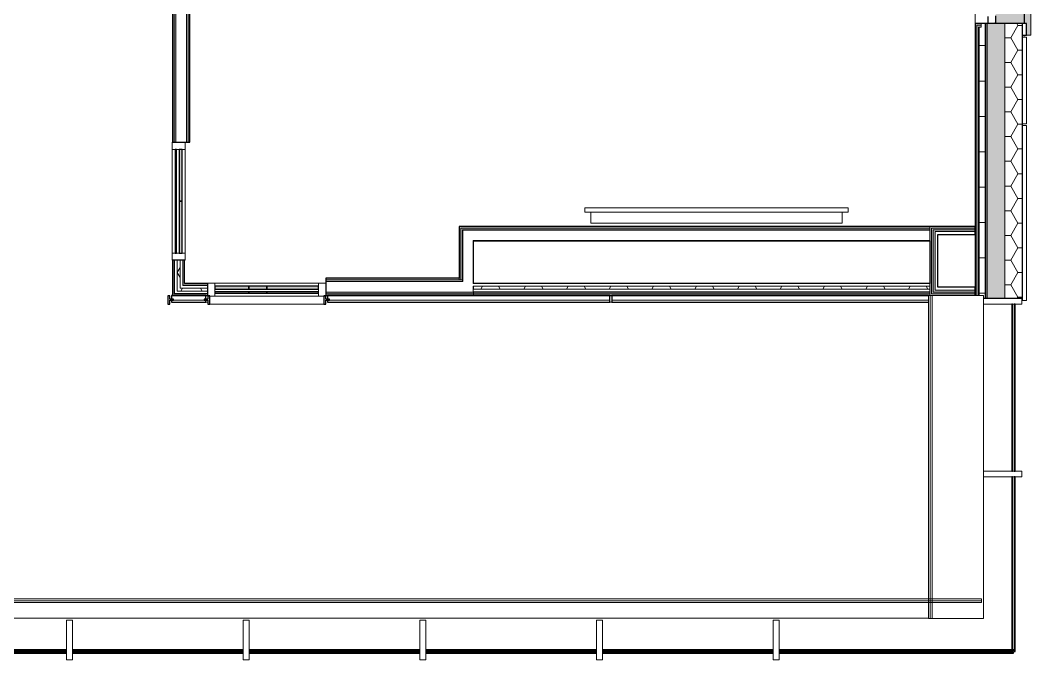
# Model space of a CAD drawing. Header units: millimetres. Extents: x 155920 to 295199, y -4084 to 97293.
# Drawn here: x 222633 to 231212, y 12017 to 17443 of the extents above; entities that cross this region are included whole.
import ezdxf

# ---------------------------------------------------------------- set-up
doc = ezdxf.new("R2010")
doc.units = ezdxf.units.MM
doc.header["$MEASUREMENT"] = 0
for name, color, linetype, lineweight in [('A-GENM', 8, 'CONTINUOUS', 9), ('A-GLAZ', 7, 'CONTINUOUS', 9), ('A-GLAZ-CURT', 7, 'CONTINUOUS', 9), ('A-GLAZ-CWMG', 7, 'CONTINUOUS', 9), ('A-WALL', 7, 'CONTINUOUS', 9), ('A-WALL-PATT', 7, 'CONTINUOUS', 25), ('E-ELEC-EQPM', 8, 'CONTINUOUS', 9), ('I-WALL', 7, 'CONTINUOUS', 9)]:
    doc.layers.add(name, color=color, linetype=linetype, lineweight=lineweight)

msp = doc.modelspace()

# ---------------------------------------------------------------- hatches: boundary and pattern name
at = {"layer": 'A-GLAZ'}
h = msp.add_hatch(color=256, dxfattribs=at)
h.paths.add_polyline_path([(231174.8, 17315.3), (231211.8, 17315.3), (231211.8, 18615.3), (230910.2, 18615.3), (230910.2, 18611), (230914.8, 18611), (230914.8, 17419.6), (230910.2, 17419.6), (230910.2, 17415.3), (231174.8, 17415.3)], flags=0)
h.paths.add_polyline_path([(231211.8, 18715.3), (231211.8, 19915.3), (230910.2, 19915.3), (230910.2, 19911), (230914.8, 19911), (230914.8, 18719.6), (230910.2, 18719.6), (230910.2, 18715.3), (230985, 18715.3)], flags=0)
h.paths.add_polyline_path([(230985, 20015.3), (231211.8, 20015.3), (231211.8, 21249.3), (230914.8, 21249.3), (230914.8, 20015.3), (230977.9, 20015.3)], flags=0)
h.paths.add_polyline_path([(231211.8, 21349.3), (231211.8, 24049.3), (231174.8, 24049.3), (231174.8, 23949.3), (230910.2, 23949.3), (230910.2, 23945), (230914.8, 23945), (230914.8, 22653.6), (230910.2, 22653.6), (230910.2, 22645), (230914.8, 22645), (230914.8, 21353.6), (230910.2, 21353.6), (230910.2, 21349.3), (230985, 21349.3)], flags=0)
h = msp.add_hatch(color=256, dxfattribs=at)
h.paths.add_polyline_path([(230910.2, 17415.3), (230910.2, 17419.6), (230908.1, 17419.6), (230908.1, 17415.3)], flags=0)
h.paths.add_polyline_path([(230908.1, 18611), (230910.2, 18611), (230910.2, 18615.3), (230908.1, 18615.3)], flags=0)
h.paths.add_polyline_path([(230908.1, 18715.3), (230910.2, 18715.3), (230910.2, 18719.6), (230908.1, 18719.6)], flags=0)
h.paths.add_polyline_path([(230910.2, 19911), (230910.2, 19915.3), (230908.1, 19915.3), (230908.1, 19911)], flags=0)
h.paths.add_polyline_path([(230910.2, 21349.3), (230910.2, 21353.6), (230908.1, 21353.6), (230908.1, 21349.3)], flags=0)
h.paths.add_polyline_path([(230910.2, 22645), (230909.7, 22653.6), (230908.1, 22653.6), (230908.1, 22645), (230909.7, 22645)], flags=0)
h.paths.add_polyline_path([(230908.1, 23945), (230910.2, 23945), (230910.2, 23949.3), (230908.1, 23949.3)], flags=0)
at = {"layer": 'A-GLAZ-CURT'}
h = msp.add_hatch(color=256, dxfattribs=at)
h.paths.add_polyline_path([(224008.7, 15907.3), (224008.7, 16347.3), (223983.7, 16347.3), (223983.7, 15907.3)], flags=0)
h.paths.add_polyline_path([(223947.9, 15907.3), (223958.7, 15907.3), (223958.7, 16347.3), (223947.9, 16347.3), (223947.9, 16260.2)], flags=0)
h = msp.add_hatch(color=256, dxfattribs=at)
h.paths.add_polyline_path([(224008.7, 15467.3), (224008.7, 15907.3), (223983.7, 15907.3), (223983.7, 15467.3)], flags=0)
h.paths.add_polyline_path([(223947.9, 15467.3), (223958.7, 15467.3), (223958.7, 15907.3), (223947.9, 15907.3), (223947.9, 15820.2)], flags=0)
h = msp.add_hatch(color=256, dxfattribs=at)
h.paths.add_polyline_path([(224317.9, 15126.9), (224575.1, 15126.9), (224575.1, 15137.7), (224286.3, 15137.7), (224286.3, 15126.9)], flags=0)
h.paths.add_polyline_path([(224575.1, 15162.7), (224575.1, 15187.7), (224286.3, 15187.7), (224286.3, 15162.7), (224317.9, 15162.7)], flags=0)
h = msp.add_hatch(color=256, dxfattribs=at)
h.paths.add_polyline_path([(224726.3, 15126.9), (224726.3, 15137.7), (224575.1, 15137.7), (224575.1, 15126.9)], flags=0)
h.paths.add_polyline_path([(224726.3, 15162.7), (224726.3, 15187.7), (224575.1, 15187.7), (224575.1, 15162.7)], flags=0)
h = msp.add_hatch(color=256, dxfattribs=at)
h.paths.add_polyline_path([(225166.3, 15126.9), (225166.3, 15137.7), (224726.3, 15137.7), (224726.3, 15126.9), (224915.9, 15126.9)], flags=0)
h.paths.add_polyline_path([(225166.3, 15162.7), (225166.3, 15187.7), (224726.3, 15187.7), (224726.3, 15162.7), (224915.9, 15162.7)], flags=0)
h = msp.add_hatch(color=256, dxfattribs=at)
h.paths.add_polyline_path([(231055.8, 13618.3), (231055.8, 15035.3), (231049.8, 15035.3), (231049.8, 13618.3)], flags=0)
h.paths.add_polyline_path([(231071.8, 13618.3), (231077.8, 13618.3), (231077.8, 15035.3), (231071.8, 15035.3), (231071.8, 14497.5)], flags=0)
h = msp.add_hatch(color=256, dxfattribs=at)
h.paths.add_polyline_path([(231077.8, 12088.8), (231077.8, 13568.3), (231071.8, 13568.3), (231071.8, 12088.8)], flags=0)
h.paths.add_polyline_path([(231049.8, 12088.8), (231055.8, 12088.8), (231055.8, 13568.3), (231049.8, 13568.3)], flags=0)
h = msp.add_hatch(color=256, dxfattribs=at)
h.paths.add_polyline_path([(221575.8, 12074.8), (223025.8, 12074.8), (223025.8, 12080.8), (221575.8, 12080.8)], flags=0)
h.paths.add_polyline_path([(221575.8, 12096.8), (223025.8, 12096.8), (223025.8, 12102.8), (221575.8, 12102.8)], flags=0)
h = msp.add_hatch(color=256, dxfattribs=at)
h.paths.add_polyline_path([(223075.8, 12074.8), (224525.8, 12074.8), (224525.8, 12080.8), (223075.8, 12080.8)], flags=0)
h.paths.add_polyline_path([(223075.8, 12096.8), (224525.8, 12096.8), (224525.8, 12102.8), (223075.8, 12102.8)], flags=0)
h = msp.add_hatch(color=256, dxfattribs=at)
h.paths.add_polyline_path([(224575.8, 12074.8), (226025.8, 12074.8), (226025.8, 12080.8), (224575.8, 12080.8)], flags=0)
h.paths.add_polyline_path([(224575.8, 12096.8), (226025.8, 12096.8), (226025.8, 12102.8), (224575.8, 12102.8)], flags=0)
h = msp.add_hatch(color=256, dxfattribs=at)
h.paths.add_polyline_path([(226075.8, 12074.8), (227525.8, 12074.8), (227525.8, 12080.8), (226075.8, 12080.8)], flags=0)
h.paths.add_polyline_path([(226075.8, 12096.8), (227525.8, 12096.8), (227525.8, 12102.8), (226075.8, 12102.8)], flags=0)
h = msp.add_hatch(color=256, dxfattribs=at)
h.paths.add_polyline_path([(227575.8, 12074.8), (229025.8, 12074.8), (229025.8, 12080.8), (227575.8, 12080.8)], flags=0)
h.paths.add_polyline_path([(227575.8, 12096.8), (229025.8, 12096.8), (229025.8, 12102.8), (227575.8, 12102.8)], flags=0)
h = msp.add_hatch(color=256, dxfattribs=at)
h.paths.add_polyline_path([(229075.8, 12074.8), (231063.8, 12074.8), (231063.8, 12080.8), (229075.8, 12080.8)], flags=0)
h.paths.add_polyline_path([(229075.8, 12096.8), (231063.8, 12096.8), (231063.8, 12102.8), (229075.8, 12102.8)], flags=0)
at = {"layer": 'A-WALL-PATT', "lineweight": 9}
h = msp.add_hatch(color=256, dxfattribs=at)
h.paths.add_polyline_path([(230896.1, 15085.3), (230990.8, 15085.3), (230990.8, 17415.3), (230840.8, 17415.3), (230840.8, 15085.3)], flags=0)
h.paths.add_polyline_path([(230990.8, 23949.3), (230990.8, 26710.3), (230985, 26696.2), (230970.8, 26690.3), (230860.8, 26690.3), (230846.7, 26696.2), (230840.8, 26710.3), (230840.8, 23949.3), (230896.1, 23949.3)], flags=0)
h.paths.add_polyline_path([(230970.8, 26700.3), (230977.9, 26703.3), (230980.8, 26710.3), (230980.8, 26770.3), (230977.9, 26777.4), (230970.8, 26780.3), (230860.8, 26780.3), (230853.8, 26777.4), (230850.8, 26770.3), (230850.8, 26710.3), (230853.8, 26703.3), (230860.8, 26700.3), (230896.1, 26700.3)], flags=0)
h.paths.add_polyline_path([(230990.8, 26770.3), (230990.8, 26790.3), (230970.8, 26790.3), (230985, 26784.5), (230989.9, 26772.6)], flags=0)
h.paths.add_polyline_path([(230840.8, 26770.3), (230846.7, 26784.5), (230860.8, 26790.3), (230840.8, 26790.3), (230840.8, 26777.4)], flags=0)
h.paths.add_polyline_path([(230846.7, 28449.3), (230990.8, 28449.3), (230990.8, 28469.3), (230985, 28455.2), (230970.8, 28449.3), (230860.8, 28449.3), (230846.7, 28455.2), (230840.8, 28469.3), (230840.8, 28449.3)], flags=0)
h.paths.add_polyline_path([(230860.8, 28459.3), (230970.8, 28459.3), (230977.9, 28462.3), (230980.8, 28469.3), (230980.8, 28529.3), (230977.9, 28536.4), (230970.8, 28539.3), (230860.8, 28539.3), (230853.8, 28536.4), (230850.8, 28529.3), (230850.8, 28469.3), (230853.8, 28462.3)], flags=0)
h.paths.add_polyline_path([(230840.8, 28529.3), (230846.7, 28543.5), (230860.8, 28549.3), (230970.8, 28549.3), (230985, 28543.5), (230990.8, 28529.3), (230990.8, 34347.3), (230840.8, 34347.3), (230840.8, 28536.4)], flags=0)
h = msp.add_hatch(color=256, dxfattribs=at)
h.paths.add_polyline_path([(230753.8, 15107.3), (230753.8, 17400.3), (230789.8, 17400.3), (230789.8, 17415.3), (230738.8, 17415.3), (230739, 15107.3)], flags=0)
h.paths.add_polyline_path([(230738.8, 23949.3), (230789.8, 23949.3), (230789.8, 23964.3), (230753.8, 23964.3), (230753.8, 26720.3), (230738.8, 26720.3), (230738.8, 23971.8)], flags=0)
at = {"layer": 'A-WALL-PATT', "lineweight": 5}
h = msp.add_hatch(color=256, dxfattribs=at)
h.paths.add_polyline_path([(230768.8, 15107.3), (230768.8, 17385.3), (230789.8, 17385.3), (230789.8, 17400.3), (230753.8, 17400.3), (230754, 15107.3)], flags=0)
h.paths.add_polyline_path([(230789.8, 23964.3), (230789.8, 23979.3), (230768.8, 23979.3), (230768.8, 26720.3), (230753.8, 26720.3), (230753.8, 23964.3)], flags=0)
at = {"layer": 'A-WALL-PATT', "lineweight": 9}
for points in [[(223926.3, 16407.3), (223941.3, 16407.3), (223941.3, 23007.3), (223926.3, 23007.3), (223926.3, 18022.8)], [(226373.6, 15239.3), (226373.6, 15694.4), (226358.6, 15694.4), (226358.6, 15239.3)], [(230353.8, 15122.3), (230368.8, 15122.3), (230368.8, 15679.4), (230353.8, 15679.4), (230353.8, 15137.3)], [(224013.3, 15209.3), (224028.3, 15209.3), (224028.3, 15407.3), (224013.3, 15407.3), (224013.3, 15378.9)], [(224226.3, 15194.3), (224226.3, 15209.3), (224013.3, 15209.3), (224013.3, 15194.3), (224018.9, 15194.3)], [(226358.6, 15239.3), (226358.6, 15254.3), (225226.3, 15254.3), (225226.3, 15239.3), (226112, 15239.3)], [(230358.7, 15107.3), (230738.8, 15107.3), (230738.8, 15122.3), (230353.8, 15122.3), (230353.8, 15107.3)]]:
    msp.add_hatch(color=256, dxfattribs=at).paths.add_polyline_path(points, flags=0)
at = {"layer": 'A-WALL-PATT', "lineweight": 5}
for points in [[(223941.3, 16407.3), (223953.8, 16407.3), (223953.8, 23007.3), (223941.3, 23007.3), (223941.3, 18022.8)], [(224045.8, 16407.3), (224058.3, 16407.3), (224058.3, 22920.3), (224045.8, 22920.3), (224045.8, 18022.8)], [(224073.3, 16407.3), (224073.3, 22905.3), (224058.3, 22905.3), (224058.3, 16407.3)], [(230353.8, 15679.4), (230353.8, 15694.4), (226373.6, 15694.4), (226373.6, 15679.4), (230298.1, 15679.4)], [(226373.6, 15239.3), (226388.6, 15239.3), (226388.6, 15679.4), (226373.6, 15679.4), (226373.6, 15254.3)], [(230353.8, 15664.4), (230353.8, 15679.4), (226388.6, 15679.4), (226389.6, 15664.4), (230298.1, 15664.4)], [(230738.8, 15679.4), (230738.8, 15694.4), (230353.8, 15694.4), (230353.8, 15679.4), (230597.1, 15679.4)], [(230738.8, 15664.4), (230738.8, 15679.4), (230368.8, 15679.4), (230368.8, 15664.4), (230597.1, 15664.4)], [(230383.8, 15137.3), (230383.8, 15664.4), (230368.8, 15664.4), (230368.8, 15137.3)], [(230738.8, 15649.4), (230738.8, 15664.4), (230383.8, 15664.4), (230383.8, 15649.4), (230597.1, 15649.4)], [(230383.8, 15152.3), (230398.8, 15152.3), (230398.8, 15649.4), (230383.8, 15649.4), (230383.8, 15158.5)], [(223926.3, 15122.3), (223941.3, 15123.3), (223941.3, 15407.3), (223926.3, 15407.3), (223926.3, 15158.5)], [(226112, 15226.8), (226388.6, 15226.8), (226388.6, 15239.3), (225226.3, 15239.3), (225226.3, 15226.8)], [(224226.3, 15107.3), (224226.3, 15122.3), (223926.3, 15122.3), (223926.3, 15107.3), (224018.9, 15107.3)], [(226480.6, 15122.3), (226479.6, 15134.8), (225226.3, 15134.8), (225226.3, 15122.3), (226479.6, 15122.3)], [(226480.6, 15107.3), (226479.6, 15122.3), (225226.3, 15122.3), (225226.3, 15107.3), (226479.6, 15107.3)], [(230353.8, 15122.3), (230353.8, 15137.3), (226480.6, 15137.3), (226480.6, 15122.3), (230298.1, 15122.3)], [(230343.7, 15107.3), (230353.8, 15107.3), (230353.8, 15122.3), (226480.6, 15122.3), (226480.6, 15107.3), (230298.1, 15107.3)], [(230738.8, 15122.3), (230738.8, 15137.3), (230368.8, 15137.3), (230368.8, 15122.3), (230597.1, 15122.3)], [(230738.8, 15137.3), (230738.8, 15152.3), (230383.8, 15152.3), (230383.8, 15137.3), (230597.1, 15137.3)]]:
    msp.add_hatch(color=256, dxfattribs=at).paths.add_polyline_path(points, flags=0)

# ---------------------------------------------------------------- linework, layer by layer
at = {"layer": 'A-GENM'}
for p, q in [((230343.7, 15107.3), (230358.7, 15107.3)), ((230343.7, 15107.3), (230343.7, 12367.3)), ((230358.7, 15107.3), (230373.7, 15107.3)), ((230358.7, 15107.3), (230358.7, 12367.3)), ((230358.7, 15107.3), (230358.7, 12367.3)), ((230373.7, 15107.3), (230810.8, 15107.3)), ((230373.7, 15107.3), (230373.7, 12367.3)), ((230810.8, 15107.3), (230810.8, 12367.3)), ((230792.8, 12533.5), (156860.8, 12533.5)), ((230792.8, 12533.5), (230792.8, 12518.5)), ((230792.8, 12518.5), (156860.8, 12518.5)), ((230792.8, 12518.5), (156860.8, 12518.5)), ((230792.8, 12503.5), (156860.8, 12503.5)), ((230792.8, 12518.5), (230792.8, 12503.5)), ((230343.7, 12370.2), (157283.1, 12370.2)), ((230358.7, 12367.3), (230343.7, 12367.3)), ((230373.7, 12367.3), (230358.7, 12367.3)), ((230810.8, 12367.3), (230373.7, 12367.3))]:
    msp.add_line(p, q, dxfattribs=at)
at = {"layer": 'A-GLAZ'}
for p, q in [((231211.8, 17315.3), (231211.8, 18615.3)), ((230908.1, 17415.3), (230908.1, 17419.6)), ((230910.2, 17415.3), (230910.2, 17419.6)), ((231211.8, 17315.3), (231174.8, 17315.3))]:
    msp.add_line(p, q, dxfattribs=at)
at = {"layer": 'A-GLAZ', "lineweight": 30}
for p, q in [((230846, 17474.5), (230846, 17415.3)), ((230905.9, 17415.3), (230905.9, 17419.6)), ((230905.9, 17419.6), (230914.8, 17419.6)), ((230914.8, 17419.6), (230914.8, 17480.5)), ((231174.8, 17415.3), (231140.8, 17415.3)), ((231174.8, 17315.3), (231174.8, 17415.3)), ((231140.8, 17315.3), (231174.8, 17315.3))]:
    msp.add_line(p, q, dxfattribs=at)
at = {"layer": 'A-GLAZ-CURT', "lineweight": 20}
for p, q in [((231140.8, 17299.3), (231140.8, 16565.3)), ((231174.8, 17299.3), (231140.8, 17299.3)), ((231174.8, 16565.3), (231174.8, 17299.3)), ((231140.8, 16565.3), (231174.8, 16565.3)), ((231140.8, 16549.3), (231140.8, 15065.3)), ((231174.8, 16549.3), (231140.8, 16549.3)), ((231174.8, 15065.3), (231174.8, 16549.3)), ((231140.8, 15065.3), (231174.8, 15065.3))]:
    msp.add_line(p, q, dxfattribs=at)
at = {"layer": 'A-GLAZ-CURT', "lineweight": 30}
for p, q in [((223947.9, 16347.3), (223947.9, 15907.3)), ((223958.7, 16347.3), (223947.9, 16347.3)), ((223958.7, 15907.3), (223958.7, 16347.3)), ((223983.7, 16347.3), (223983.7, 15907.3)), ((224008.7, 16347.3), (223983.7, 16347.3)), ((224008.7, 15907.3), (224008.7, 16347.3)), ((223947.9, 15907.3), (223958.7, 15907.3)), ((223947.9, 15907.3), (223947.9, 15467.3)), ((223958.7, 15907.3), (223947.9, 15907.3)), ((223958.7, 15467.3), (223958.7, 15907.3)), ((223983.7, 15907.3), (224008.7, 15907.3)), ((223983.7, 15907.3), (223983.7, 15467.3)), ((224008.7, 15907.3), (223983.7, 15907.3)), ((224008.7, 15467.3), (224008.7, 15907.3)), ((223947.9, 15467.3), (223958.7, 15467.3)), ((223983.7, 15467.3), (224008.7, 15467.3)), ((224575.1, 15187.7), (224286.3, 15187.7)), ((224286.3, 15187.7), (224286.3, 15162.7)), ((224575.1, 15162.7), (224575.1, 15187.7)), ((224726.3, 15187.7), (224575.1, 15187.7)), ((224575.1, 15187.7), (224575.1, 15162.7)), ((225166.3, 15187.7), (224726.3, 15187.7)), ((224726.3, 15187.7), (224726.3, 15162.7)), ((224726.3, 15162.7), (224726.3, 15187.7)), ((225166.3, 15162.7), (225166.3, 15187.7)), ((224286.3, 15162.7), (224575.1, 15162.7)), ((224575.1, 15137.7), (224286.3, 15137.7)), ((224286.3, 15137.7), (224286.3, 15126.9)), ((224286.3, 15126.9), (224575.1, 15126.9)), ((224575.1, 15162.7), (224726.3, 15162.7)), ((224575.1, 15126.9), (224575.1, 15137.7)), ((224726.3, 15137.7), (224575.1, 15137.7)), ((224575.1, 15137.7), (224575.1, 15126.9)), ((224575.1, 15126.9), (224726.3, 15126.9)), ((224726.3, 15162.7), (225166.3, 15162.7)), ((225166.3, 15137.7), (224726.3, 15137.7)), ((224726.3, 15137.7), (224726.3, 15126.9)), ((224726.3, 15126.9), (224726.3, 15137.7)), ((224726.3, 15126.9), (225166.3, 15126.9)), ((225166.3, 15126.9), (225166.3, 15137.7)), ((231055.8, 15035.3), (231049.8, 15035.3)), ((231049.8, 15035.3), (231049.8, 13618.3)), ((231055.8, 13618.3), (231055.8, 15035.3)), ((231077.8, 15035.3), (231071.8, 15035.3)), ((231071.8, 15035.3), (231071.8, 13618.3)), ((231077.8, 13618.3), (231077.8, 15035.3)), ((231049.8, 13618.3), (231055.8, 13618.3)), ((231055.8, 13568.3), (231049.8, 13568.3)), ((231049.8, 13568.3), (231049.8, 12088.8)), ((231055.8, 12088.8), (231055.8, 13568.3)), ((231071.8, 13618.3), (231077.8, 13618.3)), ((231077.8, 13568.3), (231071.8, 13568.3)), ((231071.8, 13568.3), (231071.8, 12088.8)), ((231077.8, 12088.8), (231077.8, 13568.3)), ((223025.8, 12102.8), (221575.8, 12102.8)), ((221575.8, 12096.8), (223025.8, 12096.8)), ((223025.8, 12096.8), (223025.8, 12102.8)), ((224525.8, 12102.8), (223075.8, 12102.8)), ((223075.8, 12102.8), (223075.8, 12096.8)), ((223075.8, 12096.8), (224525.8, 12096.8)), ((224525.8, 12096.8), (224525.8, 12102.8)), ((226025.8, 12102.8), (224575.8, 12102.8)), ((224575.8, 12102.8), (224575.8, 12096.8)), ((224575.8, 12096.8), (226025.8, 12096.8)), ((226025.8, 12096.8), (226025.8, 12102.8)), ((227525.8, 12102.8), (226075.8, 12102.8)), ((226075.8, 12102.8), (226075.8, 12096.8)), ((226075.8, 12096.8), (227525.8, 12096.8)), ((227525.8, 12096.8), (227525.8, 12102.8)), ((229025.8, 12102.8), (227575.8, 12102.8)), ((227575.8, 12102.8), (227575.8, 12096.8)), ((227575.8, 12096.8), (229025.8, 12096.8)), ((229025.8, 12096.8), (229025.8, 12102.8)), ((231063.8, 12102.8), (229075.8, 12102.8)), ((229075.8, 12102.8), (229075.8, 12096.8)), ((229075.8, 12096.8), (231063.8, 12096.8)), ((231063.8, 12096.8), (231063.8, 12102.8)), ((223025.8, 12080.8), (221575.8, 12080.8)), ((221575.8, 12074.8), (223025.8, 12074.8)), ((223025.8, 12074.8), (223025.8, 12080.8)), ((224525.8, 12080.8), (223075.8, 12080.8)), ((223075.8, 12080.8), (223075.8, 12074.8)), ((223075.8, 12074.8), (224525.8, 12074.8)), ((224525.8, 12074.8), (224525.8, 12080.8)), ((226025.8, 12080.8), (224575.8, 12080.8)), ((224575.8, 12080.8), (224575.8, 12074.8)), ((224575.8, 12074.8), (226025.8, 12074.8)), ((226025.8, 12074.8), (226025.8, 12080.8)), ((227525.8, 12080.8), (226075.8, 12080.8)), ((226075.8, 12080.8), (226075.8, 12074.8)), ((226075.8, 12074.8), (227525.8, 12074.8)), ((227525.8, 12074.8), (227525.8, 12080.8)), ((229025.8, 12080.8), (227575.8, 12080.8)), ((227575.8, 12080.8), (227575.8, 12074.8)), ((227575.8, 12074.8), (229025.8, 12074.8)), ((229025.8, 12074.8), (229025.8, 12080.8)), ((231063.8, 12080.8), (229075.8, 12080.8)), ((229075.8, 12080.8), (229075.8, 12074.8)), ((229075.8, 12074.8), (231063.8, 12074.8)), ((231049.8, 12088.8), (231055.8, 12088.8)), ((231063.8, 12074.8), (231063.8, 12080.8)), ((231071.8, 12088.8), (231077.8, 12088.8))]:
    msp.add_line(p, q, dxfattribs=at)
at = {"layer": 'A-GLAZ-CWMG'}
for p, q in [((231156.8, 17415.3), (231156.8, 17682.3)), ((231158.8, 17682.3), (231158.8, 17415.3)), ((231156.8, 17307.3), (231156.8, 17315.3)), ((231158.8, 17315.3), (231158.8, 17307.3)), ((223924.3, 15907.3), (223924.3, 16347.3)), ((224032.3, 15907.3), (224032.3, 16347.3)), ((223924.3, 15467.3), (223924.3, 15907.3)), ((224032.3, 15467.3), (224032.3, 15907.3)), ((224286.3, 15211.3), (224575.1, 15211.3)), ((224575.1, 15211.3), (224726.3, 15211.3)), ((224726.3, 15211.3), (225166.3, 15211.3)), ((224286.3, 15103.3), (224575.1, 15103.3)), ((224575.1, 15103.3), (224726.3, 15103.3)), ((224726.3, 15103.3), (225166.3, 15103.3))]:
    msp.add_line(p, q, dxfattribs=at)
at = {"layer": 'A-GLAZ-CWMG', "lineweight": 20}
for p, q in [((223924.3, 16407.3), (223924.3, 16347.3)), ((224032.3, 16407.3), (223924.3, 16407.3)), ((224032.3, 16347.3), (224032.3, 16407.3)), ((223924.3, 16347.3), (224032.3, 16347.3)), ((225226.3, 15211.3), (225166.3, 15211.3)), ((225166.3, 15211.3), (225166.3, 15103.3)), ((225226.3, 15103.3), (225226.3, 15211.3)), ((225166.3, 15103.3), (225226.3, 15103.3))]:
    msp.add_line(p, q, dxfattribs=at)
at = {"layer": 'A-GLAZ-CWMG', "lineweight": 20, "extrusion": (0, 0, -1)}
for p, q in [((223924.3, 15467.3), (223924.3, 15407.3)), ((224032.3, 15467.3), (223924.3, 15467.3)), ((224032.3, 15407.3), (224032.3, 15467.3)), ((223924.3, 15407.3), (224032.3, 15407.3)), ((224286.3, 15211.3), (224226.3, 15211.3)), ((224226.3, 15211.3), (224226.3, 15103.3)), ((224286.3, 15103.3), (224286.3, 15211.3)), ((224226.3, 15103.3), (224286.3, 15103.3)), ((231135.3, 15085.3), (230810.8, 15085.3)), ((230810.8, 15035.3), (231135.3, 15035.3)), ((231135.3, 15035.3), (231135.3, 15085.3)), ((231135.3, 13618.3), (230810.8, 13618.3)), ((230810.8, 13568.3), (231135.3, 13568.3)), ((231135.3, 13568.3), (231135.3, 13618.3)), ((223075.8, 12352.3), (223025.8, 12352.3)), ((223025.8, 12352.3), (223025.8, 12017.3)), ((223075.8, 12017.3), (223075.8, 12352.3)), ((224575.8, 12352.3), (224525.8, 12352.3)), ((224525.8, 12352.3), (224525.8, 12017.3)), ((224575.8, 12017.3), (224575.8, 12352.3)), ((226075.8, 12352.3), (226025.8, 12352.3)), ((226025.8, 12352.3), (226025.8, 12017.3)), ((226075.8, 12017.3), (226075.8, 12352.3)), ((227575.8, 12352.3), (227525.8, 12352.3)), ((227525.8, 12352.3), (227525.8, 12017.3)), ((227575.8, 12017.3), (227575.8, 12352.3)), ((229075.8, 12352.3), (229025.8, 12352.3)), ((229025.8, 12352.3), (229025.8, 12017.3)), ((229075.8, 12017.3), (229075.8, 12352.3)), ((223025.8, 12017.3), (223075.8, 12017.3)), ((224525.8, 12017.3), (224575.8, 12017.3)), ((226025.8, 12017.3), (226075.8, 12017.3)), ((227525.8, 12017.3), (227575.8, 12017.3)), ((229025.8, 12017.3), (229075.8, 12017.3))]:
    msp.add_line(p, q, dxfattribs=at)
at = {"layer": 'A-WALL'}
for p, q in [((223941.3, 16407.3), (223941.3, 23007.3)), ((223953.8, 16407.3), (223953.8, 22992.3)), ((223954.8, 16407.3), (223954.8, 22943.8)), ((224044.8, 16407.3), (224044.8, 22921.3)), ((224045.8, 16407.3), (224045.8, 22920.3)), ((224058.3, 16407.3), (224058.3, 22905.3)), ((230789.8, 17400.3), (230789.8, 17415.3)), ((230824.8, 17415.3), (230824.8, 15085.3)), ((230830.8, 17415.3), (230830.8, 15085.3)), ((230840.8, 17415.3), (230840.8, 15085.3)), ((230840.8, 15085.3), (230840.8, 17415.3)), ((230990.8, 17415.3), (230990.8, 15085.3)), ((230753.8, 17400.3), (230753.8, 15107.3)), ((230789.8, 17400.3), (230753.8, 17400.3)), ((230768.8, 17385.3), (230768.8, 15107.3)), ((230774.8, 17385.3), (230768.8, 17385.3)), ((230789.8, 17385.3), (230774.8, 17385.3)), ((230774.8, 17385.3), (230774.8, 15107.3)), ((230789.8, 17385.3), (230789.8, 17400.3)), ((226373.6, 15679.4), (226388.6, 15679.4)), ((226373.6, 15254.3), (226373.6, 15679.4)), ((226388.6, 15679.4), (226480.6, 15679.4)), ((226388.6, 15664.4), (226389.6, 15664.4)), ((226388.6, 15254.3), (226388.6, 15664.4)), ((226389.6, 15664.4), (226480.6, 15664.4)), ((226389.6, 15663.4), (226479.6, 15663.4)), ((226389.6, 15254.3), (226389.6, 15663.4)), ((226479.6, 15663.4), (226480.6, 15663.4)), ((230353.8, 15679.4), (226480.6, 15679.4)), ((230353.8, 15664.4), (226480.6, 15664.4)), ((230353.8, 15663.4), (226480.6, 15663.4)), ((230353.8, 15679.4), (230353.8, 15694.4)), ((230353.8, 15694.4), (230353.8, 15679.4)), ((230353.8, 15664.4), (230353.8, 15679.4)), ((230353.8, 15663.4), (230353.8, 15664.4)), ((230353.8, 15649.4), (230353.8, 15663.4)), ((230353.8, 15624.4), (230353.8, 15649.4)), ((230353.8, 15573.4), (230353.8, 15624.4)), ((230738.8, 15679.4), (230368.8, 15679.4)), ((230368.8, 15664.4), (230368.8, 15679.4)), ((230368.8, 15624.4), (230368.8, 15664.4)), ((230368.8, 15177.3), (230368.8, 15624.4)), ((230738.8, 15664.4), (230383.8, 15664.4)), ((230383.8, 15649.4), (230383.8, 15664.4)), ((230383.8, 15624.4), (230383.8, 15649.4)), ((230383.8, 15177.3), (230383.8, 15624.4)), ((230738.8, 15649.4), (230398.8, 15649.4)), ((230398.8, 15624.4), (230398.8, 15649.4)), ((230398.8, 15177.3), (230398.8, 15624.4)), ((226479.6, 15573.4), (226480.6, 15573.4)), ((226479.6, 15254.3), (226479.6, 15573.4)), ((230353.8, 15573.4), (226480.6, 15573.4)), ((230353.8, 15572.4), (230353.8, 15573.4)), ((223941.3, 15407.3), (223941.3, 15209.3)), ((223942.3, 15407.3), (223942.3, 15209.3)), ((223964.8, 15407.3), (223964.8, 15209.3)), ((223989.8, 15407.3), (223989.8, 15209.3)), ((224012.3, 15407.3), (224012.3, 15209.3)), ((224013.3, 15407.3), (224013.3, 15209.3)), ((223941.3, 15123.3), (223941.3, 15209.3)), ((223942.3, 15145.8), (223942.3, 15209.3)), ((223964.8, 15170.8), (223964.8, 15209.3)), ((223989.8, 15193.3), (223989.8, 15209.3)), ((223989.8, 15170.8), (223989.8, 15193.3)), ((224012.3, 15194.3), (224012.3, 15209.3)), ((224012.3, 15193.3), (224012.3, 15194.3)), ((224012.3, 15193.3), (224226.3, 15193.3)), ((224013.3, 15194.3), (224013.3, 15209.3)), ((224013.3, 15194.3), (224226.3, 15194.3)), ((225226.3, 15239.3), (226358.6, 15239.3)), ((225226.3, 15226.8), (226388.6, 15226.8)), ((225226.3, 15225.8), (226389.6, 15225.8)), ((226358.6, 15254.3), (226358.6, 15239.3)), ((226373.6, 15239.3), (226358.6, 15239.3)), ((226358.6, 15239.3), (226373.6, 15239.3)), ((226373.6, 15254.3), (226373.6, 15239.3)), ((226388.6, 15239.3), (226373.6, 15239.3)), ((226373.6, 15239.3), (226388.6, 15239.3)), ((226388.6, 15254.3), (226388.6, 15239.3)), ((226388.6, 15239.3), (226388.6, 15226.8)), ((226389.6, 15254.3), (226389.6, 15226.8)), ((226389.6, 15226.8), (226389.6, 15225.8)), ((226479.6, 15254.3), (226479.6, 15225.8)), ((226479.6, 15225.8), (226479.6, 15208.3)), ((226480.6, 15225.8), (226479.6, 15225.8)), ((226480.6, 15208.3), (226479.6, 15208.3)), ((226479.6, 15185.8), (226479.6, 15160.8)), ((226480.6, 15185.8), (226479.6, 15185.8)), ((226480.6, 15225.8), (226480.6, 15254.3)), ((226480.6, 15209.3), (226480.6, 15208.3)), ((226480.6, 15208.3), (230353.8, 15208.3)), ((226480.6, 15185.8), (226480.6, 15160.8)), ((226480.6, 15185.8), (230353.8, 15185.8)), ((230353.8, 15208.3), (230353.8, 15209.3)), ((230353.8, 15185.8), (230353.8, 15208.3)), ((230353.8, 15177.3), (230353.8, 15185.8)), ((223941.3, 15122.3), (223941.3, 15123.3)), ((223941.3, 15122.3), (224226.3, 15122.3)), ((223942.3, 15123.3), (223942.3, 15145.8)), ((223942.3, 15123.3), (224226.3, 15123.3)), ((223964.8, 15145.8), (223964.8, 15170.8)), ((223964.8, 15145.8), (224226.3, 15145.8)), ((223989.8, 15170.8), (224226.3, 15170.8)), ((225226.3, 15135.8), (226479.6, 15135.8)), ((225226.3, 15134.8), (226479.6, 15134.8)), ((225226.3, 15122.3), (226479.6, 15122.3)), ((226479.6, 15160.8), (226479.6, 15138.3)), ((226480.6, 15160.8), (226479.6, 15160.8)), ((226479.6, 15138.3), (226479.6, 15135.8)), ((226480.6, 15138.3), (226479.6, 15138.3)), ((226479.6, 15134.8), (226480.6, 15134.8)), ((226479.6, 15122.3), (226480.6, 15122.3)), ((226480.6, 15160.8), (230353.8, 15160.8)), ((226480.6, 15138.3), (226480.6, 15137.3)), ((226480.6, 15138.3), (230353.8, 15138.3)), ((226480.6, 15137.3), (226480.6, 15135.8)), ((226480.6, 15137.3), (230353.8, 15137.3)), ((226480.6, 15135.8), (226480.6, 15134.8)), ((226480.6, 15134.8), (226480.6, 15135.8)), ((226480.6, 15134.8), (226480.6, 15122.3)), ((226480.6, 15122.3), (226480.6, 15134.8)), ((226480.6, 15122.3), (226480.6, 15107.3)), ((226480.6, 15122.3), (230353.8, 15122.3)), ((226480.6, 15107.3), (226480.6, 15122.3)), ((230353.8, 15160.8), (230353.8, 15177.3)), ((230353.8, 15152.3), (230353.8, 15160.8)), ((230353.8, 15138.3), (230353.8, 15152.3)), ((230353.8, 15137.3), (230353.8, 15138.3)), ((230353.8, 15122.3), (230353.8, 15137.3)), ((230353.8, 15107.3), (230353.8, 15122.3)), ((230353.8, 15122.3), (230353.8, 15107.3)), ((230368.8, 15137.3), (230368.8, 15177.3)), ((230368.8, 15122.3), (230368.8, 15137.3)), ((230738.8, 15122.3), (230368.8, 15122.3)), ((230383.8, 15152.3), (230383.8, 15177.3)), ((230383.8, 15137.3), (230383.8, 15152.3)), ((230738.8, 15137.3), (230383.8, 15137.3)), ((230398.8, 15152.3), (230398.8, 15177.3)), ((230738.8, 15152.3), (230398.8, 15152.3)), ((224210.3, 15067.3), (223918.7, 15067.3)), ((224242.3, 15035.3), (225210.3, 15035.3)), ((227639.3, 15067.3), (225242.3, 15067.3)), ((230343.7, 15067.3), (227655.3, 15067.3))]:
    msp.add_line(p, q, dxfattribs=at)
at = {"layer": 'A-WALL', "lineweight": 30}
for p, q in [((231140.8, 17415.3), (230840.8, 17415.3)), ((231140.8, 15085.3), (231140.8, 17415.3)), ((223902.7, 15105.3), (223886.7, 15105.3)), ((223886.7, 15105.3), (223886.7, 15035.3)), ((223902.7, 15077.3), (223902.7, 15105.3)), ((224242.3, 15105.3), (224226.3, 15105.3)), ((224226.3, 15105.3), (224226.3, 15077.3)), ((224242.3, 15035.3), (224242.3, 15105.3)), ((225226.3, 15105.3), (225210.3, 15105.3)), ((225210.3, 15105.3), (225210.3, 15035.3)), ((225226.3, 15077.3), (225226.3, 15105.3)), ((223886.7, 15035.3), (223902.7, 15035.3)), ((223934.7, 15077.3), (223902.7, 15077.3)), ((223902.7, 15035.3), (223902.7, 15067.3)), ((223902.7, 15067.3), (223934.7, 15067.3)), ((223934.7, 15067.3), (223934.7, 15077.3)), ((224226.3, 15077.3), (224194.3, 15077.3)), ((224194.3, 15077.3), (224194.3, 15067.3)), ((224194.3, 15067.3), (224226.3, 15067.3)), ((224226.3, 15067.3), (224226.3, 15035.3)), ((224226.3, 15035.3), (224242.3, 15035.3)), ((225210.3, 15035.3), (225226.3, 15035.3)), ((225258.3, 15077.3), (225226.3, 15077.3)), ((225226.3, 15035.3), (225226.3, 15067.3)), ((225226.3, 15067.3), (225258.3, 15067.3)), ((225258.3, 15067.3), (225258.3, 15077.3)), ((230840.8, 15085.3), (231140.8, 15085.3))]:
    msp.add_line(p, q, dxfattribs=at)
at = {"layer": 'A-WALL-PATT', "linetype": 'Continuous', "lineweight": 9}
for p, q in [((231102.3, 17398.5), (231092.6, 17415.3)), ((231041.8, 17293.6), (231102.3, 17398.3)), ((231102.2, 17398.5), (231140.8, 17398.5)), ((231102.3, 17398.3), (231102.3, 17398.3)), ((231102.3, 17398.3), (231102.3, 17398.3)), ((230990.8, 17293.7), (231041.7, 17293.7)), ((231102.3, 17189), (231041.8, 17293.7)), ((230774.8, 17227.3), (230824.8, 17227.3)), ((231041.8, 17084.1), (231102.3, 17188.8)), ((231102.2, 17188.9), (231140.8, 17188.9)), ((231102.3, 17188.8), (231102.3, 17188.8)), ((231102.3, 17188.8), (231102.3, 17188.8)), ((230990.8, 17084.2), (231041.7, 17084.2)), ((231102.3, 16979.4), (231041.8, 17084.2)), ((230774.8, 16927.3), (230824.8, 16927.3)), ((231041.8, 16874.5), (231102.3, 16979.3)), ((231102.2, 16979.4), (231140.8, 16979.4)), ((231102.3, 16979.3), (231102.3, 16979.3)), ((231102.3, 16979.3), (231102.3, 16979.3)), ((230990.8, 16874.7), (231041.7, 16874.7)), ((231102.3, 16769.9), (231041.8, 16874.7)), ((231041.8, 16665), (231102.3, 16769.8)), ((231102.2, 16769.9), (231140.8, 16769.9)), ((231102.3, 16769.8), (231102.3, 16769.8)), ((231102.3, 16769.8), (231102.3, 16769.8)), ((230990.8, 16665.1), (231041.7, 16665.1)), ((231102.3, 16560.4), (231041.8, 16665.2)), ((230774.8, 16627.3), (230824.8, 16627.3)), ((231041.8, 16455.5), (231102.3, 16560.3)), ((231102.2, 16560.4), (231140.8, 16560.4)), ((231102.3, 16560.3), (231102.3, 16560.3)), ((231102.3, 16560.3), (231102.3, 16560.3)), ((230990.8, 16455.6), (231041.7, 16455.6)), ((231102.3, 16350.9), (231041.8, 16455.6)), ((230774.8, 16327.3), (230824.8, 16327.3)), ((231041.8, 16246), (231102.3, 16350.7)), ((231102.2, 16350.8), (231140.8, 16350.8)), ((231102.3, 16350.7), (231102.3, 16350.7)), ((231102.3, 16350.7), (231102.3, 16350.7)), ((230990.8, 16246.1), (231041.7, 16246.1)), ((231102.3, 16141.4), (231041.8, 16246.1)), ((231041.8, 16036.4), (231102.3, 16141.2)), ((231102.2, 16141.3), (231140.8, 16141.3)), ((231102.3, 16141.2), (231102.3, 16141.2)), ((231102.3, 16141.2), (231102.3, 16141.2)), ((230774.8, 16027.3), (230824.8, 16027.3)), ((230990.8, 16036.6), (231041.7, 16036.6)), ((231102.3, 15931.8), (231041.8, 16036.6)), ((231041.8, 15826.9), (231102.3, 15931.7)), ((231102.2, 15931.8), (231140.8, 15931.8)), ((231102.3, 15931.7), (231102.3, 15931.7)), ((231102.3, 15931.7), (231102.3, 15931.7)), ((230990.8, 15827), (231041.7, 15827)), ((231102.3, 15722.3), (231041.8, 15827.1)), ((230774.8, 15727.3), (230824.8, 15727.3)), ((231041.8, 15617.4), (231102.3, 15722.2)), ((231102.2, 15722.3), (231140.8, 15722.3)), ((231102.3, 15722.2), (231102.3, 15722.2)), ((231102.3, 15722.2), (231102.3, 15722.2)), ((230990.8, 15617.5), (231041.7, 15617.5)), ((231102.3, 15512.8), (231041.8, 15617.6)), ((231041.8, 15407.9), (231102.3, 15512.6)), ((231102.2, 15512.8), (231140.8, 15512.8)), ((231102.3, 15512.6), (231102.3, 15512.6)), ((231102.3, 15512.6), (231102.3, 15512.6)), ((230774.8, 15427.3), (230824.8, 15427.3)), ((230990.8, 15408), (231041.7, 15408)), ((231102.3, 15303.3), (231041.8, 15408)), ((223964.8, 15303.2), (223965.1, 15303.2)), ((223965.2, 15303.1), (223989.8, 15345.8)), ((223989.8, 15260.6), (223965.2, 15303.3)), ((231041.8, 15198.4), (231102.3, 15303.1)), ((231102.2, 15303.2), (231140.8, 15303.2)), ((231102.3, 15303.1), (231102.3, 15303.1)), ((231102.3, 15303.1), (231102.3, 15303.1)), ((226544.3, 15160.8), (226558.7, 15185.8)), ((226708.7, 15160.8), (226694.3, 15185.8)), ((226907.2, 15160.8), (226921.6, 15185.8)), ((227071.6, 15160.8), (227057.2, 15185.8)), ((227270.1, 15160.8), (227284.5, 15185.8)), ((227434.6, 15160.8), (227420.1, 15185.8)), ((227633, 15160.8), (227647.4, 15185.8)), ((227797.5, 15160.8), (227783, 15185.8)), ((227995.9, 15160.8), (228010.3, 15185.8)), ((228160.4, 15160.8), (228145.9, 15185.8)), ((228358.8, 15160.8), (228373.2, 15185.8)), ((228523.3, 15160.8), (228508.8, 15185.8)), ((228721.7, 15160.8), (228736.2, 15185.8)), ((228886.2, 15160.8), (228871.7, 15185.8)), ((229084.6, 15160.8), (229099.1, 15185.8)), ((229249.1, 15160.8), (229234.6, 15185.8)), ((229447.5, 15160.8), (229462, 15185.8)), ((229612, 15160.8), (229597.5, 15185.8)), ((229810.4, 15160.8), (229824.9, 15185.8)), ((229974.9, 15160.8), (229960.4, 15185.8)), ((230173.3, 15160.8), (230187.8, 15185.8)), ((230337.8, 15160.8), (230323.3, 15185.8)), ((230990.8, 15198.5), (231041.7, 15198.5)), ((231102.3, 15093.7), (231041.8, 15198.5)), ((223995.3, 15145.8), (224009.8, 15170.8)), ((224177.1, 15145.8), (224162.7, 15170.8)), ((230774.8, 15127.3), (230824.8, 15127.3)), ((231097.5, 15085.3), (231102.3, 15093.6)), ((231102.2, 15093.7), (231140.8, 15093.7)), ((231102.3, 15093.6), (231102.3, 15093.6)), ((231102.3, 15093.6), (231102.3, 15093.6))]:
    msp.add_line(p, q, dxfattribs=at)
at = {"layer": 'E-ELEC-EQPM'}
for p, q in [((229660.2, 15852.3), (227427.2, 15852.3)), ((227427.2, 15852.3), (227427.2, 15814.2)), ((229660.2, 15852.3), (227427.2, 15852.3)), ((227427.2, 15852.3), (227427.2, 15814.2)), ((227427.2, 15814.2), (227478, 15814.2)), ((227427.2, 15814.2), (229660.2, 15814.2)), ((227478, 15814.2), (227478, 15722.3)), ((227478, 15814.2), (227478, 15722.3)), ((229609.4, 15722.3), (229609.4, 15814.2)), ((229609.4, 15814.2), (229660.2, 15814.2)), ((229609.4, 15722.3), (229609.4, 15814.2)), ((229660.2, 15814.2), (229660.2, 15852.3)), ((229660.2, 15814.2), (229660.2, 15852.3)), ((227478, 15722.3), (229609.4, 15722.3)), ((227478, 15722.3), (229609.4, 15722.3))]:
    msp.add_line(p, q, dxfattribs=at)
at = {"layer": 'I-WALL', "lineweight": 30}
for p, q in [((223926.3, 23007.3), (223926.3, 16407.3)), ((224073.3, 16407.3), (224073.3, 22905.3)), ((230840.8, 17415.3), (230738.8, 17415.3)), ((230738.8, 17415.3), (230738.8, 15107.3)), ((223926.3, 16407.3), (224073.3, 16407.3)), ((226358.6, 15694.4), (226358.6, 15254.3)), ((226373.6, 15694.4), (226358.6, 15694.4)), ((226480.6, 15694.4), (226373.6, 15694.4)), ((230353.8, 15694.4), (226480.6, 15694.4)), ((230738.8, 15694.4), (230353.8, 15694.4)), ((230423.8, 15624.4), (230738.8, 15624.4)), ((230423.8, 15177.3), (230423.8, 15624.4)), ((230738.8, 15624.4), (230738.8, 15694.4)), ((226480.6, 15572.4), (230353.8, 15572.4)), ((226480.6, 15254.3), (226480.6, 15572.4)), ((230353.8, 15572.4), (230353.8, 15209.3)), ((224028.3, 15407.3), (223926.3, 15407.3)), ((223926.3, 15407.3), (223926.3, 15209.3)), ((224028.3, 15209.3), (224028.3, 15407.3)), ((223926.3, 15209.3), (223926.3, 15122.3)), ((224226.3, 15209.3), (224028.3, 15209.3)), ((224226.3, 15107.3), (224226.3, 15209.3)), ((226358.6, 15254.3), (225226.3, 15254.3)), ((225226.3, 15254.3), (225226.3, 15107.3)), ((226480.6, 15209.3), (226480.6, 15254.3)), ((230353.8, 15209.3), (226480.6, 15209.3)), ((224210.3, 15107.3), (223918.7, 15107.3)), ((223918.7, 15107.3), (223918.7, 15051.3)), ((223926.3, 15122.3), (223926.3, 15107.3)), ((223926.3, 15107.3), (224226.3, 15107.3)), ((224210.3, 15051.3), (224210.3, 15107.3)), ((225226.3, 15107.3), (226480.6, 15107.3)), ((227639.3, 15107.3), (225242.3, 15107.3)), ((225242.3, 15107.3), (225242.3, 15051.3)), ((226480.6, 15107.3), (230343.7, 15107.3)), ((227639.3, 15051.3), (227639.3, 15107.3)), ((230343.7, 15107.3), (227655.3, 15107.3)), ((227655.3, 15107.3), (227655.3, 15051.3)), ((230738.8, 15177.3), (230423.8, 15177.3)), ((230738.8, 15107.3), (230738.8, 15177.3)), ((223918.7, 15051.3), (224210.3, 15051.3)), ((225242.3, 15051.3), (227639.3, 15051.3)), ((227655.3, 15051.3), (230343.7, 15051.3)), ((230810.8, 15085.3), (230840.8, 15085.3))]:
    msp.add_line(p, q, dxfattribs=at)
at = {"layer": 'I-WALL'}
for p, q in [((230738.8, 17415.3), (230738.8, 19915.3)), ((224226.3, 15051.3), (224210.3, 15051.3)), ((227655.3, 15051.3), (227639.3, 15051.3))]:
    msp.add_line(p, q, dxfattribs=at)

doc.saveas('drawing.dxf')
